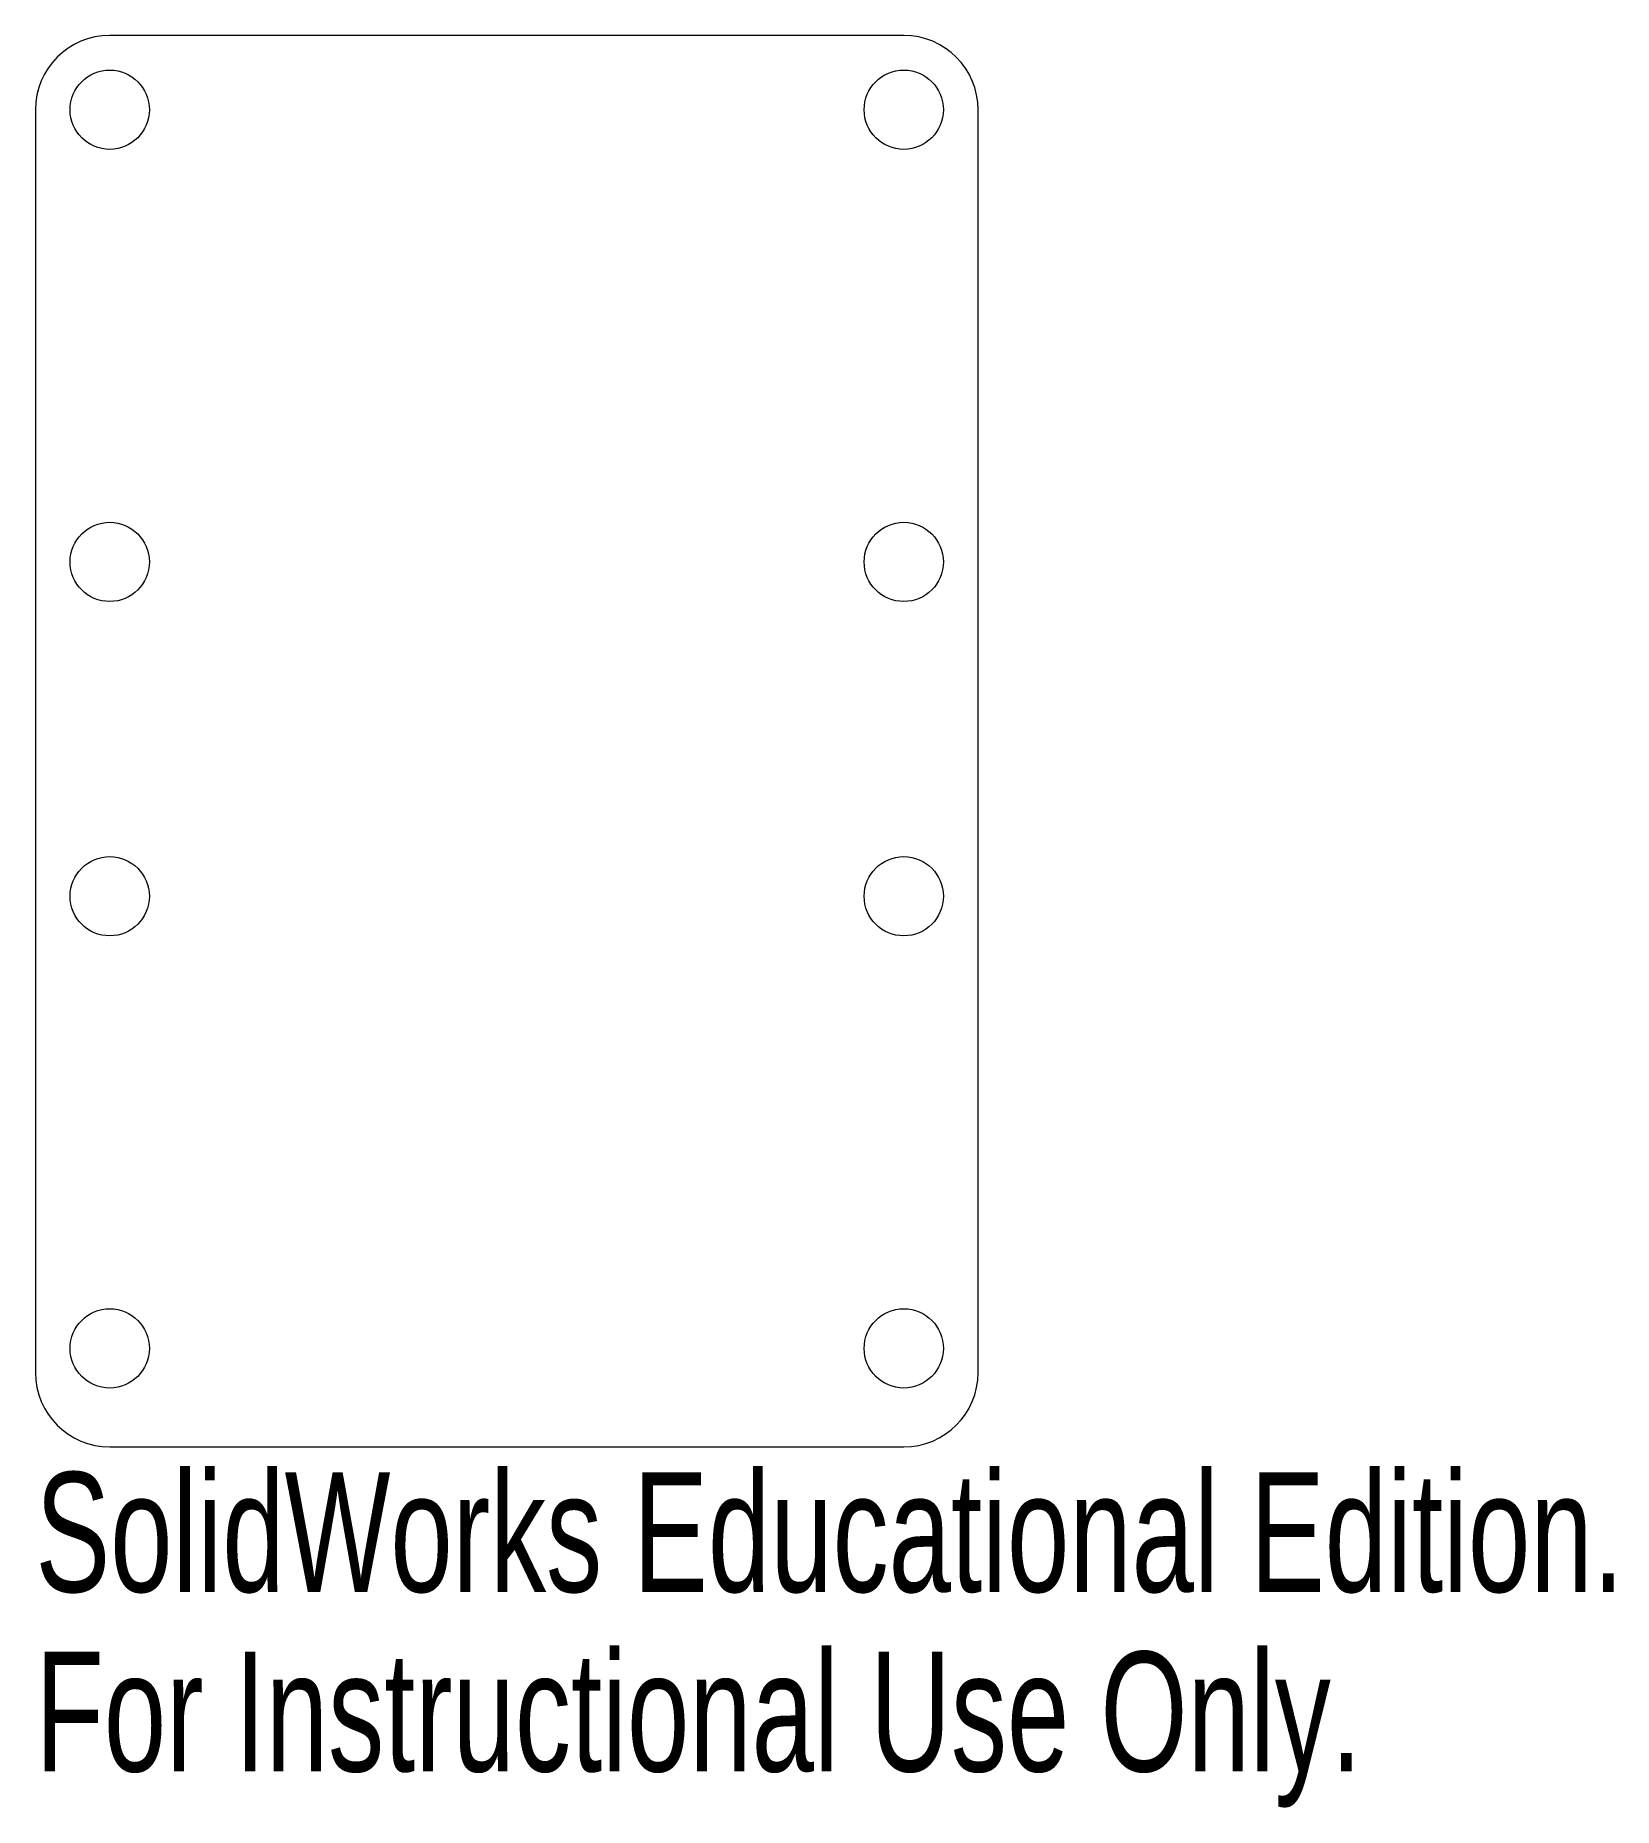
# Model space of a CAD drawing. Header units: millimetres. Extents: x 0 to 63.7, y -71.6 to 0.
import ezdxf

# ---------------------------------------------------------------- set-up
doc = ezdxf.new("R2010")
doc.units = ezdxf.units.MM
doc.styles.add('SLDTEXTSTYLE0', font='TXT', dxfattribs={"width": 0.7})

msp = doc.modelspace()

# ---------------------------------------------------------------- linework, layer by layer
at = {"color": 7, "linetype": 'Continuous', "lineweight": 15}
for p, q in [((35.06, 0), (3, 0)), ((0, -3), (0, -54)), ((38.06, -54), (38.06, -3)), ((3, -57), (35.06, -57))]:
    msp.add_line(p, q, dxfattribs=at)
for centre in [(3, -3), (35.06, -3), (3, -21.26), (35.06, -21.26), (3, -34.76), (35.06, -34.76), (3, -53.02), (35.06, -53.02)]:
    msp.add_circle(centre, 1.6, dxfattribs=at)
for centre, start, end in [((3, -3), 90, 180), ((35.06, -3), 0, 90), ((3, -54), 180, 270), ((35.06, -54), 270, 0)]:
    msp.add_arc(centre, 3, start, end, dxfattribs=at)

# ---------------------------------------------------------------- texts
at = {"color": 7, "linetype": 'Continuous', "char_height": 4.83362, "attachment_point": 1, "style": 'SLDTEXTSTYLE0'}
for s, insert in [('SolidWorks Educational Edition.', (0, -58.02)), ('For Instructional Use Only.', (0, -65.27))]:
    msp.add_mtext(s, dxfattribs=dict(at, insert=insert))

doc.saveas('drawing.dxf')
